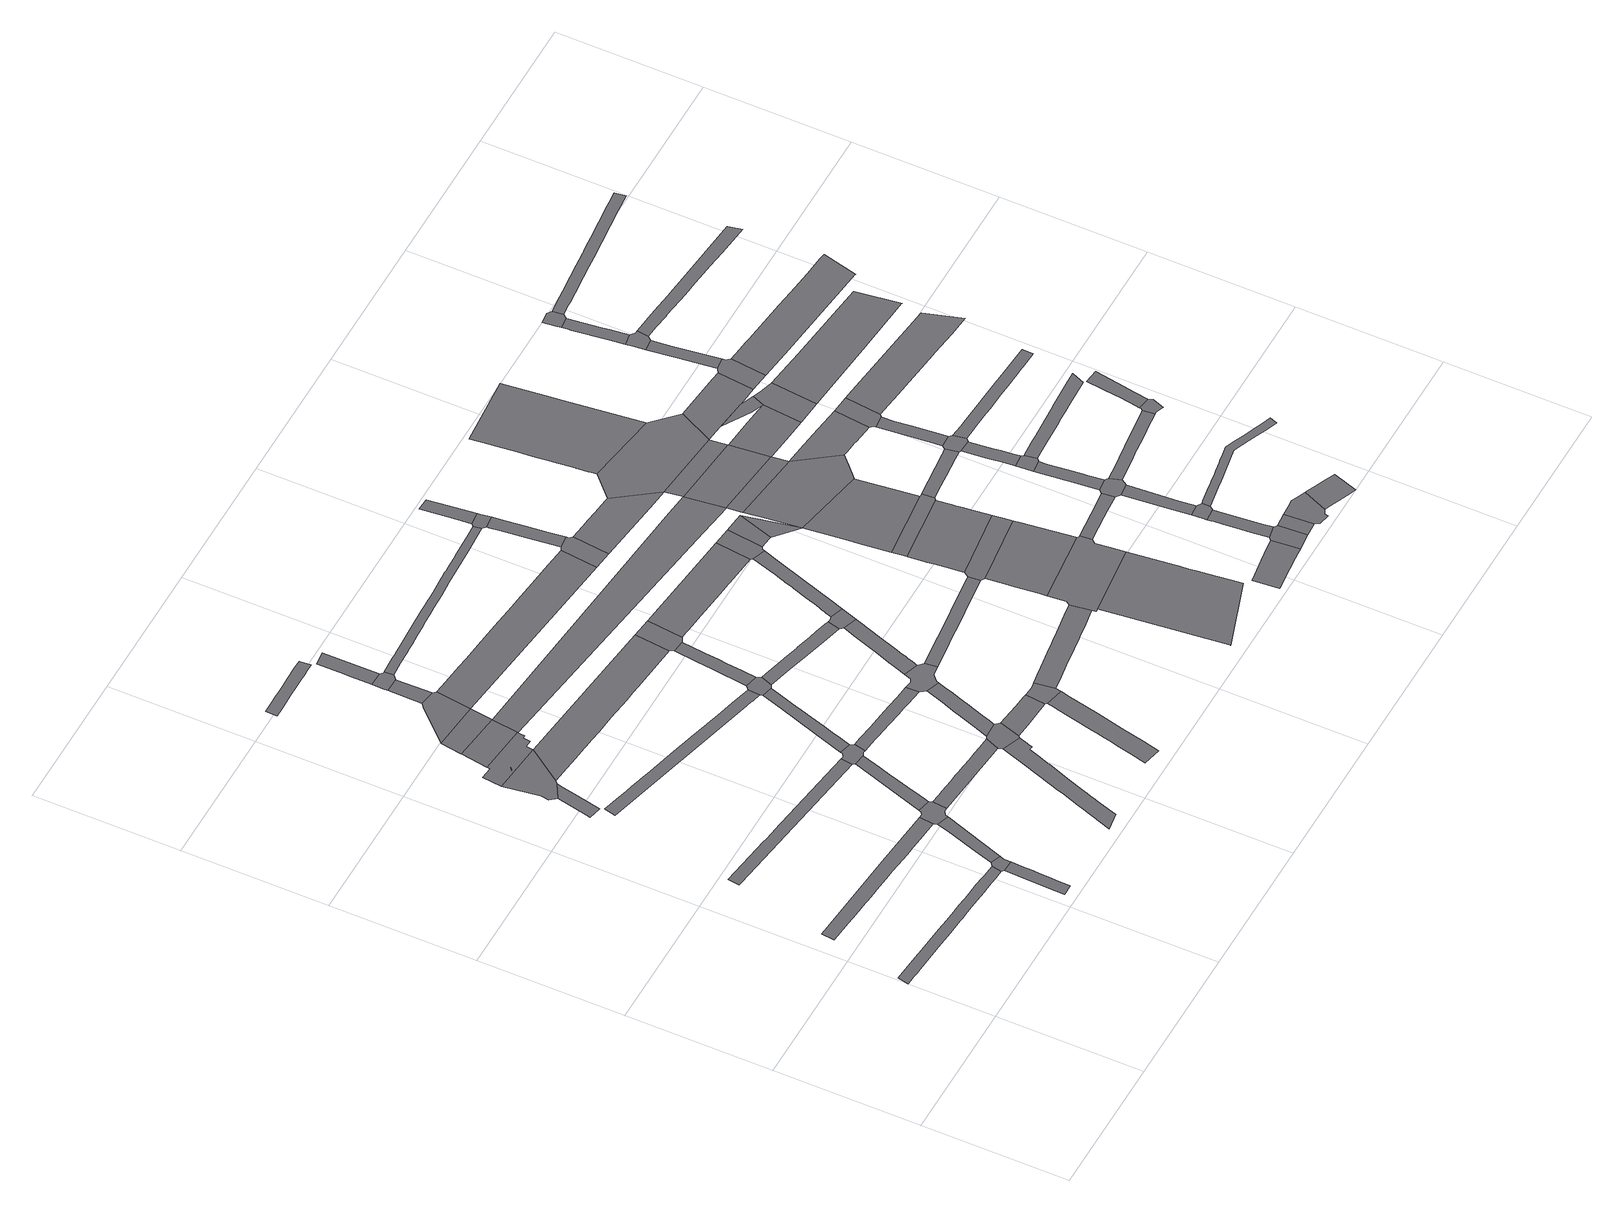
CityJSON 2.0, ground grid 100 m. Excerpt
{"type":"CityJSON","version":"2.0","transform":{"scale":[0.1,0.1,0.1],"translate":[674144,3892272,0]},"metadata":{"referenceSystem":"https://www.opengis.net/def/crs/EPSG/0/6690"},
"CityObjects":{
"road1":{"type":"Road","attributes":{"function":"9","usage":"9","RoadStructureAttribute.widthType":"2","RoadStructureAttribute.width":6.96,"RoadStructureAttribute.sectionType":"1"},"geometry":[{"type":"MultiSurface","lod":"1","boundaries":[[[0,1,2,3,4,5,6,7,8,9,10,11,12,13,14,15,16,17,18,19,20,21,22,23,24,25,26,27,28,29,30,31,32,33,34,35,36,37,38]]]}]},
"road2":{"type":"Road","attributes":{"function":"9","usage":"9","RoadStructureAttribute.widthType":"2","RoadStructureAttribute.width":10.85,"RoadStructureAttribute.sectionType":"1"},"geometry":[{"type":"MultiSurface","lod":"1","boundaries":[[[39,40,41,42,43,44,45,46,47,48,49,50,51,52,53,54,55,56,57,58,59,60,61,62,63,64,65]]]}]},
"road3":{"type":"Road","attributes":{"function":"9","usage":"9","RoadStructureAttribute.widthType":"2","RoadStructureAttribute.width":7.41,"RoadStructureAttribute.sectionType":"1"},"geometry":[{"type":"MultiSurface","lod":"1","boundaries":[[[66,67,68,69,70,71,72,73,74,75,76,77,78]]]}]},
"road4":{"type":"Road","attributes":{"function":"9","usage":"9","RoadStructureAttribute.widthType":"9","RoadStructureAttribute.width":-9999,"RoadStructureAttribute.sectionType":"9"},"geometry":[{"type":"MultiSurface","lod":"1","boundaries":[[[79,0,38,73,72,80,81,82]]]}]},
"road5":{"type":"Road","attributes":{"function":"9","usage":"9","RoadStructureAttribute.widthType":"2","RoadStructureAttribute.width":8.5,"RoadStructureAttribute.sectionType":"1"},"geometry":[{"type":"MultiSurface","lod":"1","boundaries":[[[83,84,85,86,87,88,89]]]}]},
"road6":{"type":"Road","attributes":{"function":"9","usage":"9","RoadStructureAttribute.widthType":"2","RoadStructureAttribute.width":7.57,"RoadStructureAttribute.sectionType":"1"},"geometry":[{"type":"MultiSurface","lod":"1","boundaries":[[[90,91,92,93,94,95,96,97,98]]]}]},
"road7":{"type":"Road","attributes":{"function":"9","usage":"9","RoadStructureAttribute.widthType":"2","RoadStructureAttribute.width":7.41,"RoadStructureAttribute.sectionType":"1"},"geometry":[{"type":"MultiSurface","lod":"1","boundaries":[[[99,100,101,102,103,104,105,79,82]]]}]},
"road8":{"type":"Road","attributes":{"function":"9","usage":"9","RoadStructureAttribute.widthType":"9","RoadStructureAttribute.width":-9999,"RoadStructureAttribute.sectionType":"9"},"geometry":[{"type":"MultiSurface","lod":"1","boundaries":[[[89,88,106,107,108,109,110]]]}]},
"road9":{"type":"Road","attributes":{"function":"9","usage":"9","RoadStructureAttribute.widthType":"9","RoadStructureAttribute.width":-9999,"RoadStructureAttribute.sectionType":"9"},"geometry":[{"type":"MultiSurface","lod":"1","boundaries":[[[111,112,113,114,115,108,107,116,117,118,119,120],[121,122,123]]]}]},
"road10":{"type":"Road","attributes":{"function":"9","usage":"9","RoadStructureAttribute.widthType":"9","RoadStructureAttribute.width":-9999,"RoadStructureAttribute.sectionType":"9"},"geometry":[{"type":"MultiSurface","lod":"1","boundaries":[[[124,125,65,64,101,100,126,127,128,129,130,131]]]}]},
"road11":{"type":"Road","attributes":{"function":"9","usage":"9","RoadStructureAttribute.widthType":"9","RoadStructureAttribute.width":-9999,"RoadStructureAttribute.sectionType":"9"},"geometry":[{"type":"MultiSurface","lod":"1","boundaries":[[[132,112,111,133]]]}]},
"road12":{"type":"Road","attributes":{"function":"9","usage":"9","RoadStructureAttribute.widthType":"9","RoadStructureAttribute.width":-9999,"RoadStructureAttribute.sectionType":"1"},"geometry":[{"type":"MultiSurface","lod":"1","boundaries":[[[134,135,136,132,133,137]]]}]},
"road13":{"type":"Road","attributes":{"function":"9","usage":"9","RoadStructureAttribute.widthType":"2","RoadStructureAttribute.width":8.11,"RoadStructureAttribute.sectionType":"1"},"geometry":[{"type":"MultiSurface","lod":"1","boundaries":[[[131,130,138,139,140,141,142,143,144,145,146,147]]]}]},
"road14":{"type":"Road","attributes":{"function":"9","usage":"9","RoadStructureAttribute.widthType":"2","RoadStructureAttribute.width":7.77,"RoadStructureAttribute.sectionType":"1"},"geometry":[{"type":"MultiSurface","lod":"1","boundaries":[[[148,149,150,151,152,153,154,155,156,157,158,159,160,161,162,163,164,165,166,167,168]]]}]},
"road15":{"type":"Road","attributes":{"function":"9","usage":"9","RoadStructureAttribute.widthType":"9","RoadStructureAttribute.width":-9999,"RoadStructureAttribute.sectionType":"9"},"geometry":[{"type":"MultiSurface","lod":"1","boundaries":[[[169,170,135,134,171,172,173,174]]]}]},
"road16":{"type":"Road","attributes":{"function":"9","usage":"9","RoadStructureAttribute.widthType":"2","RoadStructureAttribute.width":7.61,"RoadStructureAttribute.sectionType":"1"},"geometry":[{"type":"MultiSurface","lod":"1","boundaries":[[[175,176,177,178,179,180,181,182,183,184,185,186,187,188,189,190,191]]]}]},
"road17":{"type":"Road","attributes":{"function":"9","usage":"9","RoadStructureAttribute.widthType":"2","RoadStructureAttribute.width":10.85,"RoadStructureAttribute.sectionType":"1"},"geometry":[{"type":"MultiSurface","lod":"1","boundaries":[[[192,193,194,195,196,197,198,199,200,201,129,128,202,203,204]]]}]},
"road18":{"type":"Road","attributes":{"function":"9","usage":"9","RoadStructureAttribute.widthType":"2","RoadStructureAttribute.width":10.7,"RoadStructureAttribute.sectionType":"1"},"geometry":[{"type":"MultiSurface","lod":"1","boundaries":[[[205,206,207,208,209,210,211,212,213,214,215,216,217,218,219,220,221,222,223,224,225,226,227,228]]]}]},
"road19":{"type":"Road","attributes":{"function":"9","usage":"9","RoadStructureAttribute.widthType":"9","RoadStructureAttribute.width":-9999,"RoadStructureAttribute.sectionType":"9"},"geometry":[{"type":"MultiSurface","lod":"1","boundaries":[[[146,229,230,231,232,233,234,235,92,91,147]]]}]},
"road20":{"type":"Road","attributes":{"function":"9","usage":"9","RoadStructureAttribute.widthType":"2","RoadStructureAttribute.width":10.3,"RoadStructureAttribute.sectionType":"1"},"geometry":[{"type":"MultiSurface","lod":"1","boundaries":[[[173,236,237,174]]]}]},
"road21":{"type":"Road","attributes":{"function":"9","usage":"9","RoadStructureAttribute.widthType":"1","RoadStructureAttribute.width":30.23,"RoadStructureAttribute.sectionType":"1"},"geometry":[{"type":"MultiSurface","lod":"1","boundaries":[[[238,239,240,241,242,243,244,245,246,247,248,249,250,251,252,253,107,106]]]}]},
"road22":{"type":"Road","attributes":{"function":"9","usage":"9","RoadStructureAttribute.widthType":"9","RoadStructureAttribute.width":-9999,"RoadStructureAttribute.sectionType":"9"},"geometry":[{"type":"MultiSurface","lod":"1","boundaries":[[[254,255,256,257,258,237,236,259]]]}]},
"road23":{"type":"Road","attributes":{"function":"9","usage":"9","RoadStructureAttribute.widthType":"2","RoadStructureAttribute.width":10.3,"RoadStructureAttribute.sectionType":"1"},"geometry":[{"type":"MultiSurface","lod":"1","boundaries":[[[260,261,262,263,264,257,256]]]}]},
"road24":{"type":"Road","attributes":{"function":"9","usage":"9","RoadStructureAttribute.widthType":"2","RoadStructureAttribute.width":8.11,"RoadStructureAttribute.sectionType":"1"},"geometry":[{"type":"MultiSurface","lod":"1","boundaries":[[[265,266,267,233,232,268,269,270,271,272,273,274,275,276]]]}]},
"road25":{"type":"Road","attributes":{"function":"9","usage":"9","RoadStructureAttribute.widthType":"9","RoadStructureAttribute.width":-9999,"RoadStructureAttribute.sectionType":"9"},"geometry":[{"type":"MultiSurface","lod":"1","boundaries":[[[203,220,219,277,278,279,280,204]]]}]},
"road26":{"type":"Road","attributes":{"function":"9","usage":"9","RoadStructureAttribute.widthType":"2","RoadStructureAttribute.width":7.33,"RoadStructureAttribute.sectionType":"1"},"geometry":[{"type":"MultiSurface","lod":"1","boundaries":[[[230,281,282,283,284,285,286,287,288,289,290,291,292,293,294,295,296,297,231]]]}]},
"road27":{"type":"Road","attributes":{"function":"9","usage":"9","RoadStructureAttribute.widthType":"9","RoadStructureAttribute.width":-9999,"RoadStructureAttribute.sectionType":"9"},"geometry":[{"type":"MultiSurface","lod":"1","boundaries":[[[298,299,300,301,153,152,265,276]]]}]},
"road28":{"type":"Road","attributes":{"function":"9","usage":"9","RoadStructureAttribute.widthType":"2","RoadStructureAttribute.width":9.57,"RoadStructureAttribute.sectionType":"1"},"geometry":[{"type":"MultiSurface","lod":"1","boundaries":[[[302,303,304,305,306,307,308,309,280,279,310,311,312,313,314,315,316,317,318]]]}]},
"road29":{"type":"Road","attributes":{"function":"9","usage":"9","RoadStructureAttribute.widthType":"2","RoadStructureAttribute.width":11.07,"RoadStructureAttribute.sectionType":"1"},"geometry":[{"type":"MultiSurface","lod":"1","boundaries":[[[319,320,321,322,323,324,325,326,327,328,329,330,331,332,333,334,335,336,337]]]}]},
"road30":{"type":"Road","attributes":{"function":"9","usage":"9","RoadStructureAttribute.widthType":"2","RoadStructureAttribute.width":10.85,"RoadStructureAttribute.sectionType":"1"},"geometry":[{"type":"MultiSurface","lod":"1","boundaries":[[[277,338,339,340,341,342,343,344,278]]]}]},
"road31":{"type":"Road","attributes":{"function":"9","usage":"9","RoadStructureAttribute.widthType":"2","RoadStructureAttribute.width":8.11,"RoadStructureAttribute.sectionType":"1"},"geometry":[{"type":"MultiSurface","lod":"1","boundaries":[[[345,346,301,300,347,348,349,350,351,352,353]]]}]},
"road32":{"type":"Road","attributes":{"function":"9","usage":"9","RoadStructureAttribute.widthType":"1","RoadStructureAttribute.width":25.09,"RoadStructureAttribute.sectionType":"1"},"geometry":[{"type":"MultiSurface","lod":"1","boundaries":[[[354,355,356,357,358,359,360,361,362,363,364,365,172,171,366,367]]]}]},
"road33":{"type":"Road","attributes":{"function":"9","usage":"9","RoadStructureAttribute.widthType":"9","RoadStructureAttribute.width":-9999,"RoadStructureAttribute.sectionType":"9"},"geometry":[{"type":"MultiSurface","lod":"1","boundaries":[[[368,369,370,371,342,341,325,324]]]}]},
"road34":{"type":"Road","attributes":{"function":"9","usage":"9","RoadStructureAttribute.widthType":"9","RoadStructureAttribute.width":-9999,"RoadStructureAttribute.sectionType":"9"},"geometry":[{"type":"MultiSurface","lod":"1","boundaries":[[[372,373,289,288,318,317,374,375,376,377,378,379,380]]]}]},
"road35":{"type":"Road","attributes":{"function":"9","usage":"9","RoadStructureAttribute.widthType":"9","RoadStructureAttribute.width":-9999,"RoadStructureAttribute.sectionType":"9"},"geometry":[{"type":"MultiSurface","lod":"1","boundaries":[[[252,251,381,353,352,382,383]]]}]},
"road36":{"type":"Road","attributes":{"function":"9","usage":"9","RoadStructureAttribute.widthType":"2","RoadStructureAttribute.width":7.59,"RoadStructureAttribute.sectionType":"1"},"geometry":[{"type":"MultiSurface","lod":"1","boundaries":[[[384,385,386,387,388,389,390,391,392,393,394,395,396,397,299,298]]]}]},
"road37":{"type":"Road","attributes":{"function":"9","usage":"9","RoadStructureAttribute.widthType":"3","RoadStructureAttribute.width":5.67,"RoadStructureAttribute.sectionType":"1"},"geometry":[{"type":"MultiSurface","lod":"1","boundaries":[[[398,399,400,401,402,403,404,405,406,407,408,409,410,411,412,413,414,415,416,417,418,419,420,421,422,423,424,425,426,427,428,429,430,431,254,259]]]}]},
"road38":{"type":"Road","attributes":{"function":"1","usage":"1","RoadStructureAttribute.widthType":"1","RoadStructureAttribute.width":35.46,"RoadStructureAttribute.sectionType":"7"},"geometry":[{"type":"MultiSurface","lod":"1","boundaries":[[[111,432,433,434,435,436,437,438,439,440,133]]]}]},
"road39":{"type":"Road","attributes":{"function":"9","usage":"9","RoadStructureAttribute.widthType":"2","RoadStructureAttribute.width":9.57,"RoadStructureAttribute.sectionType":"1"},"geometry":[{"type":"MultiSurface","lod":"1","boundaries":[[[441,442,443,444,445,446,380,379,447,448,449,450,451,452,453,454,455,456,457]]]}]},
"road40":{"type":"Road","attributes":{"function":"9","usage":"9","RoadStructureAttribute.widthType":"9","RoadStructureAttribute.width":-9999,"RoadStructureAttribute.sectionType":"9"},"geometry":[{"type":"MultiSurface","lod":"1","boundaries":[[[458,389,388,457,456,459,460,461]]]}]},
"road41":{"type":"Road","attributes":{"function":"9","usage":"9","RoadStructureAttribute.widthType":"2","RoadStructureAttribute.width":10.85,"RoadStructureAttribute.sectionType":"1"},"geometry":[{"type":"MultiSurface","lod":"1","boundaries":[[[462,463,464,465,466,467,468,469,470,471,472,473,474,475,476,477,478,479,480,481,482,483,369,368]]]}]},
"road42":{"type":"Road","attributes":{"function":"9","usage":"9","RoadStructureAttribute.widthType":"1","RoadStructureAttribute.width":30.23,"RoadStructureAttribute.sectionType":"1"},"geometry":[{"type":"MultiSurface","lod":"1","boundaries":[[[382,484,485,486,487,488,489,490,491,492,493,494,495,383]]]}]},
"road43":{"type":"Road","attributes":{"function":"9","usage":"9","RoadStructureAttribute.widthType":"2","RoadStructureAttribute.width":7.39,"RoadStructureAttribute.sectionType":"1"},"geometry":[{"type":"MultiSurface","lod":"1","boundaries":[[[496,497,498,499,500,501,502,378,377,503,504,505,506,507,508,509,510,511,512,513,514]]]}]},
"road44":{"type":"Road","attributes":{"function":"9","usage":"9","RoadStructureAttribute.widthType":"2","RoadStructureAttribute.width":9.57,"RoadStructureAttribute.sectionType":"1"},"geometry":[{"type":"MultiSurface","lod":"1","boundaries":[[[460,515,516,517,518,519,520,521,522,523,524,525,526,527,528,529,530,531,532,533,534,461]]]}]},
"road45":{"type":"Road","attributes":{"function":"9","usage":"9","RoadStructureAttribute.widthType":"9","RoadStructureAttribute.width":-9999,"RoadStructureAttribute.sectionType":"9"},"geometry":[{"type":"MultiSurface","lod":"1","boundaries":[[[535,536,537,354,367,538,539]]]}]},
"road46":{"type":"Road","attributes":{"function":"9","usage":"9","RoadStructureAttribute.widthType":"2","RoadStructureAttribute.width":8.43,"RoadStructureAttribute.sectionType":"1"},"geometry":[{"type":"MultiSurface","lod":"1","boundaries":[[[540,541,542,537,536,543,544,545,546,547,548]]]}]},
"road47":{"type":"Road","attributes":{"function":"9","usage":"9","RoadStructureAttribute.widthType":"9","RoadStructureAttribute.width":-9999,"RoadStructureAttribute.sectionType":"9"},"geometry":[{"type":"MultiSurface","lod":"1","boundaries":[[[412,411,548,547,549,550,551]]]}]},
"road48":{"type":"Road","attributes":{"function":"9","usage":"9","RoadStructureAttribute.widthType":"2","RoadStructureAttribute.width":8.43,"RoadStructureAttribute.sectionType":"1"},"geometry":[{"type":"MultiSurface","lod":"1","boundaries":[[[550,552,553,554,555,556,551]]]}]},
"road49":{"type":"Road","attributes":{"function":"9","usage":"9","RoadStructureAttribute.widthType":"9","RoadStructureAttribute.width":-9999,"RoadStructureAttribute.sectionType":"9"},"geometry":[{"type":"MultiSurface","lod":"1","boundaries":[[[495,494,519,518,557,558,559]]]}]},
"road50":{"type":"Road","attributes":{"function":"1","usage":"1","RoadStructureAttribute.widthType":"1","RoadStructureAttribute.width":35.46,"RoadStructureAttribute.sectionType":"7"},"geometry":[{"type":"MultiSurface","lod":"1","boundaries":[[[560,561,562,563,564,565,566,567,568,569,570,571]]]}]},
"road51":{"type":"Road","attributes":{"function":"9","usage":"9","RoadStructureAttribute.widthType":"1","RoadStructureAttribute.width":25.09,"RoadStructureAttribute.sectionType":"1"},"geometry":[{"type":"MultiSurface","lod":"1","boundaries":[[[538,572,573,574,575,576,577,578,579,580,539]]]}]},
"road52":{"type":"Road","attributes":{"function":"9","usage":"9","RoadStructureAttribute.widthType":"1","RoadStructureAttribute.width":30.23,"RoadStructureAttribute.sectionType":"1"},"geometry":[{"type":"MultiSurface","lod":"1","boundaries":[[[558,581,582,583,584,559]]]}]},
"road53":{"type":"Road","attributes":{"function":"9","usage":"9","RoadStructureAttribute.widthType":"9","RoadStructureAttribute.width":-9999,"RoadStructureAttribute.sectionType":"9"},"geometry":[{"type":"MultiSurface","lod":"1","boundaries":[[[568,567,585,586,587,588,589,590,591,592,593,474,473,594,595,596]]]}]},
"road54":{"type":"Road","attributes":{"function":"9","usage":"9","RoadStructureAttribute.widthType":"1","RoadStructureAttribute.width":30.23,"RoadStructureAttribute.sectionType":"1"},"geometry":[{"type":"MultiSurface","lod":"1","boundaries":[[[583,582,597]]]}]},
"road55":{"type":"Road","attributes":{"function":"1","usage":"1","RoadStructureAttribute.widthType":"1","RoadStructureAttribute.width":35.46,"RoadStructureAttribute.sectionType":"7"},"geometry":[{"type":"MultiSurface","lod":"1","boundaries":[[[598,599,600,601,602,603,592,591,604,605,606,607]]]}]},
"road56":{"type":"Road","attributes":{"function":"9","usage":"9","RoadStructureAttribute.widthType":"9","RoadStructureAttribute.width":-9999,"RoadStructureAttribute.sectionType":"9"},"geometry":[{"type":"MultiSurface","lod":"1","boundaries":[[[608,609,610,496,514,598,607]]]}]},
"road57":{"type":"Road","attributes":{"function":"1","usage":"1","RoadStructureAttribute.widthType":"1","RoadStructureAttribute.width":35.46,"RoadStructureAttribute.sectionType":"7"},"geometry":[{"type":"MultiSurface","lod":"1","boundaries":[[[611,612,613,614,615,610,609,616,617,618,619,620,621,622,623]]]}]},
"road58":{"type":"Road","attributes":{"function":"9","usage":"9","RoadStructureAttribute.widthType":"9","RoadStructureAttribute.width":-9999,"RoadStructureAttribute.sectionType":"9"},"geometry":[{"type":"MultiSurface","lod":"1","boundaries":[[[624,625,626,627,628,629,623,622]]]}]},
"road59":{"type":"Road","attributes":{"function":"1","usage":"1","RoadStructureAttribute.widthType":"1","RoadStructureAttribute.width":35.46,"RoadStructureAttribute.sectionType":"7"},"geometry":[{"type":"MultiSurface","lod":"1","boundaries":[[[627,630,631,632,633,634,635,597,636,637,638,628]]]}]},
"road60":{"type":"Road","attributes":{"function":"9","usage":"9","RoadStructureAttribute.widthType":"1","RoadStructureAttribute.width":16.76,"RoadStructureAttribute.sectionType":"1"},"geometry":[{"type":"MultiSurface","lod":"1","boundaries":[[[639,640,641,642,643,644,645,646,647]]]}]},
"road61":{"type":"Road","attributes":{"function":"9","usage":"1","RoadStructureAttribute.widthType":"1","RoadStructureAttribute.width":35.46,"RoadStructureAttribute.sectionType":"1"},"geometry":[{"type":"MultiSurface","lod":"1","boundaries":[[[436,648,649,650,651,652]]]}]},
"road62":{"type":"Road","attributes":{"function":"9","usage":"1","RoadStructureAttribute.widthType":"1","RoadStructureAttribute.width":35.46,"RoadStructureAttribute.sectionType":"9"},"geometry":[{"type":"MultiSurface","lod":"1","boundaries":[[[649,653,654,597,635,655,656,657,650]]]}]},
"road63":{"type":"Road","attributes":{"function":"9","usage":"9","RoadStructureAttribute.widthType":"9","RoadStructureAttribute.width":-9999,"RoadStructureAttribute.sectionType":"9"},"geometry":[{"type":"MultiSurface","lod":"1","boundaries":[[[436,652,658,437]]]}]},
"road64":{"type":"Road","attributes":{"function":"9","usage":"1","RoadStructureAttribute.widthType":"1","RoadStructureAttribute.width":35.46,"RoadStructureAttribute.sectionType":"1"},"geometry":[{"type":"MultiSurface","lod":"1","boundaries":[[[659,437,658,660,661,574]]]}]},
"road65":{"type":"Road","attributes":{"function":"9","usage":"9","RoadStructureAttribute.widthType":"9","RoadStructureAttribute.width":-9999,"RoadStructureAttribute.sectionType":"9"},"geometry":[{"type":"MultiSurface","lod":"1","boundaries":[[[662,575,574,661,663,664]]]}]},
"road66":{"type":"Road","attributes":{"function":"9","usage":"9","RoadStructureAttribute.widthType":"2","RoadStructureAttribute.width":6.59,"RoadStructureAttribute.sectionType":"1"},"geometry":[{"type":"MultiSurface","lod":"1","boundaries":[[[665,666,667,589,588,668,669,670,671]]]}]},
"road67":{"type":"Road","attributes":{"function":"9","usage":"9","RoadStructureAttribute.widthType":"9","RoadStructureAttribute.width":-9999,"RoadStructureAttribute.sectionType":"9"},"geometry":[{"type":"MultiSurface","lod":"1","boundaries":[[[646,672,673,674,675,676,677,678,647]]]}]},
"road68":{"type":"Road","attributes":{"function":"9","usage":"9","RoadStructureAttribute.widthType":"2","RoadStructureAttribute.width":8.38,"RoadStructureAttribute.sectionType":"1"},"geometry":[{"type":"MultiSurface","lod":"1","boundaries":[[[679,680,681,682,683,678,677,684,685,686,687,688]]]}]},
"road69":{"type":"Road","attributes":{"function":"1","usage":"1","RoadStructureAttribute.widthType":"1","RoadStructureAttribute.width":35.46,"RoadStructureAttribute.sectionType":"7"},"geometry":[{"type":"MultiSurface","lod":"1","boundaries":[[[689,690,691,692,693,694,695,696,697,698,699,700,701,702,703,662,664,704,705,706,707,708,709,710,711]]]}]},
"road70":{"type":"Road","attributes":{"function":"9","usage":"9","RoadStructureAttribute.widthType":"1","RoadStructureAttribute.width":16.76,"RoadStructureAttribute.sectionType":"1"},"geometry":[{"type":"MultiSurface","lod":"1","boundaries":[[[712,713,714,675,674,715]]]}]},
"road71":{"type":"Road","attributes":{"function":"9","usage":"9","RoadStructureAttribute.widthType":"9","RoadStructureAttribute.width":-9999,"RoadStructureAttribute.sectionType":"9"},"geometry":[{"type":"MultiSurface","lod":"1","boundaries":[[[687,716,717,718,719,720,688]]]}]},
"road72":{"type":"Road","attributes":{"function":"9","usage":"9","RoadStructureAttribute.widthType":"2","RoadStructureAttribute.width":7.18,"RoadStructureAttribute.sectionType":"1"},"geometry":[{"type":"MultiSurface","lod":"1","boundaries":[[[721,722,723,724,725,726,727,728,729,625,624]]]}]},
"road73":{"type":"Road","attributes":{"function":"9","usage":"9","RoadStructureAttribute.widthType":"2","RoadStructureAttribute.width":8.38,"RoadStructureAttribute.sectionType":"1"},"geometry":[{"type":"MultiSurface","lod":"1","boundaries":[[[730,731,732,733,719,718,734,735,736]]]}]},
"road74":{"type":"Road","attributes":{"function":"9","usage":"9","RoadStructureAttribute.widthType":"9","RoadStructureAttribute.width":-9999,"RoadStructureAttribute.sectionType":"9"},"geometry":[{"type":"MultiSurface","lod":"1","boundaries":[[[737,738,739,671,670,736,735,740]]]}]},
"road75":{"type":"Road","attributes":{"function":"9","usage":"9","RoadStructureAttribute.widthType":"9","RoadStructureAttribute.width":-9999,"RoadStructureAttribute.sectionType":"9"},"geometry":[{"type":"MultiSurface","lod":"1","boundaries":[[[741,742,743,744,745,746,747,748,712,715]]]}]},
"road76":{"type":"Road","attributes":{"function":"9","usage":"9","RoadStructureAttribute.widthType":"2","RoadStructureAttribute.width":8.38,"RoadStructureAttribute.sectionType":"1"},"geometry":[{"type":"MultiSurface","lod":"1","boundaries":[[[749,750,751,752,753,754,755,739,738,756,757,758,759,760]]]}]},
"road77":{"type":"Road","attributes":{"function":"9","usage":"9","RoadStructureAttribute.widthType":"1","RoadStructureAttribute.width":35.46,"RoadStructureAttribute.sectionType":"1"},"geometry":[{"type":"MultiSurface","lod":"1","boundaries":[[[657,761,762,763,764,765,766,767,768,650]]]}]},
"road78":{"type":"Road","attributes":{"function":"1","usage":"1","RoadStructureAttribute.widthType":"1","RoadStructureAttribute.width":35.46,"RoadStructureAttribute.sectionType":"7"},"geometry":[{"type":"MultiSurface","lod":"1","boundaries":[[[769,770,771,772,773,658,652,774,775,776]]]}]},
"road79":{"type":"Road","attributes":{"function":"9","usage":"9","RoadStructureAttribute.widthType":"9","RoadStructureAttribute.width":-9999,"RoadStructureAttribute.sectionType":"9"},"geometry":[{"type":"MultiSurface","lod":"1","boundaries":[[[777,778,779,780,781,782,749,760]]]}]},
"road80":{"type":"Road","attributes":{"function":"9","usage":"9","RoadStructureAttribute.widthType":"2","RoadStructureAttribute.width":8.38,"RoadStructureAttribute.sectionType":"1"},"geometry":[{"type":"MultiSurface","lod":"1","boundaries":[[[783,784,785,786,787,788,789,790,791,781,780]]]}]},
"road81":{"type":"Road","attributes":{"function":"9","usage":"9","RoadStructureAttribute.widthType":"9","RoadStructureAttribute.width":-9999,"RoadStructureAttribute.sectionType":"9"},"geometry":[{"type":"MultiSurface","lod":"1","boundaries":[[[792,793,725,724,787,786,794,795]]]}]},
"road82":{"type":"Road","attributes":{"function":"9","usage":"9","RoadStructureAttribute.widthType":"1","RoadStructureAttribute.width":16.76,"RoadStructureAttribute.sectionType":"1"},"geometry":[{"type":"MultiSurface","lod":"1","boundaries":[[[796,797,798,799,800,801,802,803,804,745,744]]]}]},
"road83":{"type":"Road","attributes":{"function":"1","usage":"9","RoadStructureAttribute.widthType":"9","RoadStructureAttribute.width":-9999,"RoadStructureAttribute.sectionType":"7"},"geometry":[{"type":"MultiSurface","lod":"1","boundaries":[[[805,806,807,808,769]]]}]},
"road84":{"type":"Road","attributes":{"function":"9","usage":"9","RoadStructureAttribute.widthType":"1","RoadStructureAttribute.width":35.46,"RoadStructureAttribute.sectionType":"1"},"geometry":[{"type":"MultiSurface","lod":"1","boundaries":[[[809,810,811,812,813,814,815,816,817,663,661]]]}]},
"road85":{"type":"Road","attributes":{"function":"9","usage":"9","RoadStructureAttribute.widthType":"2","RoadStructureAttribute.width":8.38,"RoadStructureAttribute.sectionType":"1"},"geometry":[{"type":"MultiSurface","lod":"1","boundaries":[[[818,819,820,793,792,821,822,823,824]]]}]},
"road86":{"type":"Road","attributes":{"function":"9","usage":"9","RoadStructureAttribute.widthType":"9","RoadStructureAttribute.width":-9999,"RoadStructureAttribute.sectionType":"9"},"geometry":[{"type":"MultiSurface","lod":"1","boundaries":[[[766,765,825,824,823,826,827]]]}]},
"road87":{"type":"Road","attributes":{"function":"1","usage":"1","RoadStructureAttribute.widthType":"1","RoadStructureAttribute.width":35.46,"RoadStructureAttribute.sectionType":"7"},"geometry":[{"type":"MultiSurface","lod":"1","boundaries":[[[828,829,830,805,769,776,831]]]}]},
"road88":{"type":"Road","attributes":{"function":"9","usage":"9","RoadStructureAttribute.widthType":"3","RoadStructureAttribute.width":5.2,"RoadStructureAttribute.sectionType":"1"},"geometry":[{"type":"MultiSurface","lod":"1","boundaries":[[[716,832,833,834,835,836,837,838,839,840,841,842,843,844,845,846,847,848,849,850,851,852,853,854,855,856,857,858,859,860,717]]]}]},
"road89":{"type":"Road","attributes":{"function":"9","usage":"9","RoadStructureAttribute.widthType":"2","RoadStructureAttribute.width":8.22,"RoadStructureAttribute.sectionType":"1"},"geometry":[{"type":"MultiSurface","lod":"1","boundaries":[[[861,862,863,864,865,866,867,868,869,870,871,872,873,874,875,876,877,878,879,880,881,737,740]]]}]},
"road90":{"type":"Road","attributes":{"function":"9","usage":"9","RoadStructureAttribute.widthType":"2","RoadStructureAttribute.width":7.58,"RoadStructureAttribute.sectionType":"1"},"geometry":[{"type":"MultiSurface","lod":"1","boundaries":[[[882,883,884,885,886,887,888,889,779,778,890,891,892,893,894,895,896,897,898]]]}]},
"road91":{"type":"Road","attributes":{"function":"9","usage":"9","RoadStructureAttribute.widthType":"9","RoadStructureAttribute.width":-9999,"RoadStructureAttribute.sectionType":"9"},"geometry":[{"type":"MultiSurface","lod":"1","boundaries":[[[899,900,901,902,815,814,903]]]}]},
"road92":{"type":"Road","attributes":{"function":"9","usage":"9","RoadStructureAttribute.widthType":"2","RoadStructureAttribute.width":8.23,"RoadStructureAttribute.sectionType":"1"},"geometry":[{"type":"MultiSurface","lod":"1","boundaries":[[[901,904,905,906,907,908,902]]]}]},
"road93":{"type":"Road","attributes":{"function":"9","usage":"9","RoadStructureAttribute.widthType":"2","RoadStructureAttribute.width":7.26,"RoadStructureAttribute.sectionType":"1"},"geometry":[{"type":"MultiSurface","lod":"1","boundaries":[[[794,909,910,911,912,913,914,915,916,917,918,919,920,921,922,923,924,925,795]]]}]},
"road94":{"type":"Road","attributes":{"function":"9","usage":"9","RoadStructureAttribute.widthType":"9","RoadStructureAttribute.width":-9999,"RoadStructureAttribute.sectionType":"9"},"geometry":[{"type":"MultiSurface","lod":"1","boundaries":[[[926,927,928,929,930,907,906,931]]]}]},
"road95":{"type":"Road","attributes":{"function":"9","usage":"9","RoadStructureAttribute.widthType":"9","RoadStructureAttribute.width":-9999,"RoadStructureAttribute.sectionType":"9"},"geometry":[{"type":"MultiSurface","lod":"1","boundaries":[[[932,933,934,935,936,937,870,869]]]}]},
"road96":{"type":"Road","attributes":{"function":"9","usage":"9","RoadStructureAttribute.widthType":"2","RoadStructureAttribute.width":8.23,"RoadStructureAttribute.sectionType":"1"},"geometry":[{"type":"MultiSurface","lod":"1","boundaries":[[[938,939,940,941,929,928,942,943,944]]]}]},
"road97":{"type":"Road","attributes":{"function":"9","usage":"9","RoadStructureAttribute.widthType":"9","RoadStructureAttribute.width":-9999,"RoadStructureAttribute.sectionType":"9"},"geometry":[{"type":"MultiSurface","lod":"1","boundaries":[[[945,938,944,946,947,948,949]]]}]},
"road98":{"type":"Road","attributes":{"function":"9","usage":"9","RoadStructureAttribute.widthType":"2","RoadStructureAttribute.width":8.21,"RoadStructureAttribute.sectionType":"1"},"geometry":[{"type":"MultiSurface","lod":"1","boundaries":[[[950,951,952,953,936,935,954,955,956,957]]]}]},
"road99":{"type":"Road","attributes":{"function":"9","usage":"9","RoadStructureAttribute.widthType":"1","RoadStructureAttribute.width":35.46,"RoadStructureAttribute.sectionType":"1"},"geometry":[{"type":"MultiSurface","lod":"1","boundaries":[[[826,958,959,960,961,962,963,964,965,966,967,968,827]]]}]},
"road100":{"type":"Road","attributes":{"function":"1","usage":"1","RoadStructureAttribute.widthType":"1","RoadStructureAttribute.width":35.46,"RoadStructureAttribute.sectionType":"7"},"geometry":[{"type":"MultiSurface","lod":"1","boundaries":[[[969,970,971,972,973,974,828,831]]]}]},
"road101":{"type":"Road","attributes":{"function":"9","usage":"9","RoadStructureAttribute.widthType":"1","RoadStructureAttribute.width":35.46,"RoadStructureAttribute.sectionType":"1"},"geometry":[{"type":"MultiSurface","lod":"1","boundaries":[[[975,976,977,978,979,980,981,982,983,984,985,986,899,903]]]}]},
"road102":{"type":"Road","attributes":{"function":"9","usage":"9","RoadStructureAttribute.widthType":"2","RoadStructureAttribute.width":7.87,"RoadStructureAttribute.sectionType":"1"},"geometry":[{"type":"MultiSurface","lod":"1","boundaries":[[[987,988,989,990,991,926,931,992,993,994,995,996,997,998,999,1000,1001,1002,1003,1004]]]}]},
"road103":{"type":"Road","attributes":{"function":"9","usage":"9","RoadStructureAttribute.widthType":"2","RoadStructureAttribute.width":7.29,"RoadStructureAttribute.sectionType":"1"},"geometry":[{"type":"MultiSurface","lod":"1","boundaries":[[[1005,1006,1007,1008,1009,1010,1011,1012,1013,1014,1015,1016,1017,1018,1019,1020,1021,1022,947,946,1023,1024,1025,1026,1027,1028,1029,1030,1031]]]}]}
},
"vertices":[
[1091,574,0],[1000,582,0],[974,584,0],[914,590,0],[832,597,0],[784,601,0],[767,602,0],[719,607,0],[696,609,0],[651,612,0],[573,619,0],[522,624,0],[456,629,0],[371,637,0],[290,644,0],[215,650,0],[21,667,0],[3,592,0],[26,590,0],[68,587,0],[99,584,0],[141,581,0],[245,572,0],[304,568,0],[351,564,0],[487,553,0],[533,549,0],[579,545,0],[603,544,0],[631,541,0],[688,537,0],[733,533,0],[734,533,0],[801,528,0],[874,522,0],[939,517,0],[968,514,0],[1013,511,0],[1079,505,0],
[862,1179,0],[168,1238,0],[135,1241,0],[122,1152,0],[157,1149,0],[253,1140,0],[276,1137,0],[330,1132,0],[427,1123,0],[446,1121,0],[478,1118,0],[495,1117,0],[562,1110,0],[604,1106,0],[671,1100,0],[711,1096,0],[781,1090,0],[836,1084,0],[846,1083,0],[891,1079,0],[901,1078,0],[973,1071,0],[1005,1068,0],[1014,1067,0],[1087,1061,0],[1239,1046,0],[1252,1145,0],
[1161,121,0],[1162,160,0],[1165,232,0],[1167,294,0],[1169,340,0],[1172,414,0],[1175,486,0],[1095,489,0],[1092,397,0],[1087,269,0],[1085,203,0],[1081,79,0],[1159,79,0],
[1115,593,0],[1176,523,0],[1177,540,0],[1185,565,0],
[364,2949,0],[357,2918,0],[444,2898,0],[479,3064,0],[503,3175,0],[513,3220,0],[411,3160,0],
[289,1864,0],[1456,1702,0],[1467,1781,0],[762,1878,0],[743,1881,0],[670,1891,0],[651,1894,0],[278,1945,0],[267,1867,0],
[1238,718,0],[1333,992,0],[1251,1021,0],[1232,961,0],[1227,943,0],[1163,743,0],[1145,688,0],
[530,3237,0],[696,3472,0],[343,3507,0],[381,3262,0],[371,3204,0],
[781,3619,0],[444,3657,0],[444,3654,0],[441,3636,0],[358,3645,0],[702,3522,0],[749,3521,0],[757,3570,0],[775,3569,0],[781,3616,0],[497,3522,0],[486,3513,0],[505,3530,0],
[1295,1154,0],[1275,1143,0],[1341,1015,0],[1366,1032,0],[1392,1030,0],[1401,1131,0],[1389,1150,0],[1301,1172,0],
[471,3843,0],[806,3805,0],
[826,3962,0],[494,3994,0],[472,3846,0],[806,3808,0],
[1399,1185,0],[1423,1263,0],[1429,1283,0],[1452,1361,0],[1465,1402,0],[1484,1467,0],[1502,1525,0],[1507,1542,0],[1547,1674,0],[1468,1684,0],
[441,2791,0],[1596,2486,0],[1637,2475,0],[1652,2471,0],[1713,2455,0],[1717,2536,0],[1579,2573,0],[1450,2607,0],[1412,2618,0],[1357,2632,0],[1220,2669,0],[1065,2710,0],[862,2764,0],[841,2770,0],[775,2788,0],[761,2791,0],[703,2807,0],[651,2820,0],[587,2837,0],[534,2852,0],[458,2872,0],
[716,4226,0],[714,4224,0],[827,3962,0],[859,4206,0],[840,4225,0],[735,4241,0],
[295,4977,0],[338,4978,0],[430,4979,0],[517,4980,0],[589,4981,0],[630,4981,0],[640,4981,0],[717,4982,0],[707,5060,0],[637,5060,0],[546,5059,0],[489,5058,0],[422,5057,0],[398,5057,0],[322,5056,0],[251,5055,0],[251,4977,0],
[1921,1079,0],[1871,1084,0],[1807,1090,0],[1752,1095,0],[1708,1100,0],[1692,1101,0],[1654,1105,0],[1604,1109,0],[1501,1119,0],[1463,1123,0],[1554,1015,0],[1967,978,0],[2008,1071,0],
[1807,98,0],[1848,227,0],[1864,280,0],[1867,287,0],[1886,344,0],[1890,356,0],[1933,476,0],[1992,643,0],[1995,652,0],[2019,721,0],[2048,803,0],[2071,798,0],[2078,816,0],[2085,838,0],[2104,898,0],[1980,948,0],[1914,755,0],[1891,687,0],[1844,550,0],[1830,509,0],[1810,449,0],[1771,334,0],[1760,304,0],[1684,80,0],
[1574,1686,0],[1591,1683,0],[1610,1762,0],[1592,1787,0],[1512,1809,0],[1508,1794,0],[1486,1778,0],
[835,4472,0],[736,4472,0],
[652,3224,0],[742,3214,0],[810,3207,0],[849,3203,0],[856,3202,0],[862,3202,0],[926,3195,0],[1008,3186,0],[1140,3172,0],[1313,3154,0],[1382,3147,0],[1443,3141,0],[1616,3123,0],[1788,3104,0],[1815,3349,0],[699,3472,0],
[863,4563,0],[851,4562,0],[834,4580,0],[737,4582,0],[736,4507,0],[866,4502,0],
[833,4766,0],[831,4966,0],[738,4957,0],[737,4770,0],[737,4730,0],
[1718,2436,0],[1671,2291,0],[1578,2008,0],[1616,1865,0],[1636,1927,0],[1663,2010,0],[1669,2031,0],[1700,2128,0],[1719,2189,0],[1725,2208,0],[1775,2364,0],[1792,2419,0],
[2116,909,0],[2161,1054,0],[2134,1085,0],[2027,1081,0],
[1622,1679,0],[1701,1669,0],[1731,1665,0],[1851,1650,0],[1948,1637,0],[2005,1630,0],[2051,1624,0],[2167,1609,0],[2163,1696,0],[2067,1707,0],[1978,1718,0],[1891,1728,0],[1856,1733,0],[1777,1742,0],[1761,1744,0],[1697,1752,0],[1666,1756,0],
[1819,2431,0],[1844,2510,0],[1832,2539,0],[1744,2559,0],
[2154,1443,0],[2149,1428,0],[2147,1423,0],[2123,1355,0],[2096,1279,0],[2067,1196,0],[2048,1144,0],[2035,1106,0],[2149,1127,0],[2167,1182,0],[2191,1251,0],[2204,1290,0],[2230,1367,0],[2255,1441,0],[2270,1486,0],[2287,1537,0],[2198,1568,0],
[2413,217,0],[2451,382,0],[2493,568,0],[2531,733,0],[2541,780,0],[2556,845,0],[2433,873,0],[2423,827,0],[2418,807,0],[2394,700,0],[2356,535,0],[2349,501,0],[2335,440,0],[2323,388,0],[2314,349,0],[2288,234,0],[2264,130,0],[2264,129,0],[2387,102,0],
[2217,902,0],[2362,891,0],[2393,889,0],[2421,887,0],[2436,1024,0],[2411,1027,0],[2323,1036,0],
[1786,2914,0],[1773,2806,0],[1843,2644,0],[1854,2752,0],[1860,2815,0],[1870,2903,0],[1872,2924,0],[1887,3067,0],[1805,3077,0],
[2232,4057,0],[2093,4072,0],[2049,4077,0],[1909,4092,0],[1821,4102,0],[1645,4121,0],[1540,4132,0],[1422,4145,0],[1315,4157,0],[1180,4171,0],[1105,4180,0],[955,4196,0],[829,3962,0],[2203,3804,0],
[2565,886,0],[2545,1025,0],[2512,1020,0],[2473,1020,0],
[2239,1703,0],[2215,1689,0],[2295,1559,0],[2325,1585,0],[2336,1595,0],[2400,1602,0],[2390,1684,0],[2356,1715,0],[2256,1751,0],
[1806,3083,0],[1924,3086,0],[1951,3334,0],
[1980,2387,0],[2110,2353,0],[2185,2333,0],[2279,2307,0],[2412,2271,0],[2434,2358,0],[2406,2365,0],[2330,2385,0],[2275,2399,0],[2167,2427,0],[2154,2430,0],[2071,2451,0],[1989,2473,0],[1883,2500,0],
[968,4507,0],[1058,4511,0],[1097,4513,0],[1140,4515,0],[1211,4519,0],[1280,4522,0],[1338,4525,0],[1403,4528,0],[1463,4531,0],[1577,4536,0],[1687,4542,0],[1875,4551,0],[1969,4555,0],[2175,4565,0],[2165,4620,0],[2071,4615,0],[1910,4608,0],[1885,4607,0],[1821,4605,0],[1800,4604,0],[1768,4602,0],[1753,4602,0],[1714,4600,0],[1700,4599,0],[1577,4594,0],[1528,4592,0],[1510,4591,0],[1462,4589,0],[1408,4587,0],[1260,4580,0],[1126,4574,0],[1045,4571,0],[1013,4569,0],[982,4568,0],
[784,3618,0],[2743,3357,0],[2839,3345,0],[2986,3325,0],[2989,3325,0],[2955,3597,0],[2952,3598,0],[2798,3613,0],[809,3805,0],
[2402,2166,0],[2385,2117,0],[2350,2019,0],[2340,1990,0],[2301,1880,0],[2286,1837,0],[2364,1736,0],[2373,1763,0],[2383,1795,0],[2391,1817,0],[2400,1843,0],[2414,1884,0],[2426,1918,0],[2463,2027,0],[2481,2080,0],[2527,2216,0],[2431,2249,0],
[2454,2353,0],[2538,2247,0],[2566,2329,0],[2478,2359,0],
[2582,888,0],[2607,892,0],[2633,895,0],[2759,913,0],[2777,915,0],[2820,921,0],[2993,945,0],[3019,949,0],[3059,954,0],[3114,962,0],[3192,973,0],[3231,978,0],[3211,1122,0],[3119,1109,0],[2976,1088,0],[2916,1079,0],[2901,1077,0],[2861,1071,0],[2830,1066,0],[2764,1057,0],[2676,1044,0],[2611,1035,0],
[1942,3084,0],[1966,3082,0],[1990,3079,0],[2030,3075,0],[2070,3071,0],[2099,3068,0],[2176,3060,0],[2377,3039,0],[2430,3034,0],[2451,3031,0],[2679,3008,0],[2706,3251,0],
[3142,1770,0],[3124,1768,0],[2840,1736,0],[2616,1710,0],[2560,1703,0],[2513,1698,0],[2431,1689,0],[2446,1607,0],[2470,1610,0],[2605,1626,0],[2650,1631,0],[2765,1644,0],[2775,1645,0],[2818,1650,0],[2844,1653,0],[2872,1656,0],[2902,1660,0],[3029,1674,0],[3152,1688,0],
[2601,2431,0],[2675,2650,0],[2746,2857,0],[2781,2961,0],[2691,2992,0],[2636,2818,0],[2630,2801,0],[2620,2770,0],[2612,2748,0],[2608,2737,0],[2587,2675,0],[2583,2665,0],[2578,2650,0],[2554,2580,0],[2533,2518,0],[2531,2512,0],[2513,2459,0],[2504,2435,0],[2496,2412,0],[2493,2403,0],
[2344,4063,0],[2342,4081,0],[2255,4070,0],[2332,3789,0],[2361,4043,0],
[2201,4529,0],[2209,4462,0],[2230,4287,0],[2328,4193,0],[2310,4345,0],[2304,4392,0],[2296,4465,0],[2285,4555,0],[2199,4545,0],
[2276,4627,0],[2274,4645,0],[2182,4634,0],
[2251,4838,0],[2235,4972,0],[2148,4974,0],[2162,4847,0],[2175,4732,0],
[2788,2981,0],[2803,2988,0],[2831,3237,0],
[3836,296,0],[3829,355,0],[3813,488,0],[3805,559,0],[3799,614,0],[3792,674,0],[3788,701,0],[3753,1009,0],[3260,952,0],[3354,106,0],[3354,103,0],[3840,262,0],
[2778,3737,0],[2937,3719,0],[2940,3718,0],[2738,3999,0],[2712,4002,0],[2600,4015,0],[2526,4024,0],[2466,4031,0],[2411,4037,0],
[2880,2980,0],[2896,2978,0],[2972,3224,0],[2856,3234,0],
[3750,1032,0],[3740,1123,0],[3729,1210,0],[3752,1237,0],[3743,1317,0],[3741,1317,0],[3726,1328,0],[3218,1274,0],[3231,1147,0],[3233,979,0],[3236,950,0],[3257,952,0],
[3050,2839,0],
[3176,1671,0],[3186,1578,0],[3193,1510,0],[3194,1502,0],[3196,1479,0],[3213,1322,0],[3706,1486,0],[3687,1631,0],[3680,1691,0],[3674,1734,0],
[3666,1803,0],[3658,1865,0],[3165,1803,0],
[3125,2166,0],[3134,2086,0],[3138,2042,0],[3143,1998,0],[3151,1929,0],[3655,1888,0],[3641,1999,0],[3637,2033,0],[3634,2053,0],[3629,2097,0],[3625,2126,0],[3612,2226,0],[3124,2172,0],
[3630,2240,0],[3621,2325,0],[3603,2323,0],[3600,2323,0],[3113,2269,0],[3120,2207,0],
[3596,2359,0],[3590,2405,0],[3584,2454,0],[3578,2502,0],[3567,2586,0],[3547,2743,0],[3079,2581,0],[3080,2569,0],[3090,2481,0],
[4161,266,0],[4056,251,0],[3888,228,0],[3903,48,0],[4072,65,0],[4163,74,0],[4203,78,0],[4248,82,0],[4229,275,0],
[2990,3322,0],[3002,3221,0],[3500,3157,0],[3487,3268,0],[3486,3271,0],
[3003,3218,0],[3015,3116,0],[3647,2836,0],[3660,2849,0],[3698,2885,0],
[3455,3546,0],
[2955,3600,0],[3454,3549,0],[3440,3669,0],
[2886,4145,0],[3558,3905,0],[3394,4067,0],
[4068,1353,0],[4004,1346,0],[3934,1338,0],[3945,1257,0],[4002,1263,0],[4126,1272,0],[4116,1358,0],
[4300,88,0],[4327,90,0],[4371,95,0],[4357,291,0],[4352,291,0],[4335,307,0],[4248,289,0],
[4212,666,0],[4213,657,0],[4219,587,0],[4230,474,0],[4236,408,0],[4326,387,0],[4314,508,0],[4303,611,0],[4294,699,0],[4209,691,0],
[2812,4829,0],[2816,4799,0],[2831,4654,0],[2842,4559,0],[2846,4524,0],[2850,4486,0],[2851,4471,0],[2854,4450,0],[2860,4391,0],[2868,4317,0],[2872,4283,0],[2872,4281,0],[2874,4265,0],[2881,4199,0],[2883,4181,0],[3333,4602,0],[3330,4626,0],[3316,4753,0],[3310,4802,0],[3308,4824,0],[3305,4850,0],[3287,5002,0],[2798,4964,0],
[4454,298,0],[4408,295,0],[4392,294,0],[4468,100,0],
[4315,724,0],[4314,780,0],[4279,800,0],[4200,793,0],[4207,719,0],
[3732,2250,0],[3821,2258,0],[3968,2272,0],[4032,2278,0],[4014,2367,0],[3984,2363,0],[3967,2361,0],[3849,2347,0],[3732,2336,0],
[4177,1033,0],[4186,943,0],[4189,908,0],[4191,887,0],[4269,918,0],[4242,1255,0],[4157,1248,0],
[4242,1375,0],[4220,1389,0],[4136,1382,0],[4268,1297,0],
[4487,70,0],[4565,55,0],[4570,82,0],[4601,97,0],[4674,266,0],[4594,301,0],[4580,307,0],[4523,303,0],
[4093,1804,0],[4099,1747,0],[4106,1678,0],[4113,1608,0],[4115,1585,0],[4123,1515,0],[4131,1435,0],[4208,1502,0],[4205,1532,0],[4194,1637,0],[4181,1757,0],[4176,1813,0],
[3728,2882,0],[3780,2876,0],[3818,2871,0],[3825,2870,0],[3966,2854,0],[3994,3101,0],[3764,3127,0],[3664,3139,0],
[3843,3505,0],[3750,3515,0],[3638,3527,0],[3609,3530,0],[3458,3546,0],[3489,3270,0],[3648,3254,0],[3818,3238,0],
[4186,1823,0],[4196,1834,0],[4183,1915,0],[4170,1930,0],[4081,1920,0],[4088,1857,0],
[4163,1983,0],[4153,2060,0],[4148,2102,0],[4128,2264,0],[4045,2270,0],[4062,2102,0],[4067,2062,0],[4071,2022,0],[4077,1964,0],
[4115,2391,0],[4032,2389,0],[4151,2288,0],[4133,2374,0],
[4644,80,0],[4672,68,0],[4709,52,0],[4768,28,0],[4831,2,0],[4887,174,0],[4810,208,0],[4752,233,0],[4692,259,0],
[3878,3592,0],[3784,3630,0],[3577,3653,0],[3756,3542,0],
[3443,3669,0],[3593,3652,0],[3750,3635,0],[3781,3631,0],[3854,3623,0],[3928,3615,0],[3956,3868,0],[3897,3873,0],[3591,3902,0],
[4007,2633,0],[4022,2487,0],[4024,2473,0],[4090,2640,0],[4079,2741,0],[4074,2825,0],[3988,2816,0],
[3986,2831,0],[4091,2840,0],[4119,3087,0],
[4025,3542,0],[4005,3548,0],[3932,3570,0],[3996,3222,0],
[4476,751,0],[4528,760,0],[4559,765,0],[4580,769,0],[4717,792,0],[4789,804,0],[4902,757,0],[4960,732,0],[4976,726,0],[5013,710,0],[5089,679,0],[5104,673,0],[5123,728,0],[5069,748,0],[4999,776,0],[4921,807,0],[4864,830,0],[4790,860,0],[4728,850,0],[4672,840,0],[4655,837,0],[4590,826,0],[4565,822,0],[4521,815,0],[4498,811,0],[4487,809,0],[4456,804,0],[4453,804,0],[4334,784,0],
[4306,1301,0],[4424,1315,0],[4442,1317,0],[4492,1323,0],[4527,1327,0],[4634,1339,0],[4696,1346,0],[4774,1355,0],[4841,1363,0],[4831,1444,0],[4817,1442,0],[4748,1433,0],[4679,1425,0],[4597,1415,0],[4577,1413,0],[4521,1406,0],[4488,1402,0],[4453,1398,0],[4422,1394,0],[4362,1387,0],[4300,1379,0],
[4911,1956,0],[4817,1951,0],[4617,1940,0],[4593,1938,0],[4441,1930,0],[4356,1925,0],[4314,1923,0],[4291,1921,0],[4294,1839,0],[4338,1841,0],[4409,1844,0],[4491,1848,0],[4515,1849,0],[4548,1851,0],[4611,1854,0],[4686,1858,0],[4874,1866,0],
[4091,3847,0],[4069,3878,0],[4066,3897,0],[3985,3886,0],[4064,3600,0],
[4039,4110,0],[4025,4211,0],[4007,4350,0],[3928,4340,0],[3953,4140,0],
[4216,2284,0],[4285,2280,0],[4320,2278,0],[4352,2276,0],[4425,2271,0],[4468,2268,0],[4560,2263,0],[4643,2258,0],[4756,2251,0],[4811,2247,0],[4820,2247,0],[4949,2239,0],[4951,2317,0],[4738,2331,0],[4634,2337,0],[4283,2360,0],[4223,2365,0],
[4041,4456,0],[4021,4458,0],[3993,4482,0],[3912,4471,0],[3919,4415,0],[4033,4378,0],
[4855,1365,0],[4910,1344,0],[4942,1427,0],[4927,1454,0],[4845,1467,0],[4843,1457,0],
[3861,4877,0],[3866,4838,0],[3869,4811,0],[3899,4574,0],[3976,4612,0],[3968,4670,0],[3940,4887,0],
[3856,4918,0],[3962,4914,0],[3952,4987,0],[3922,5009,0],[3845,5000,0],
[4867,1634,0],[4866,1619,0],[4857,1549,0],[4855,1533,0],[4942,1553,0],[4955,1632,0],[4988,1839,0],[4894,1850,0],
[4228,2825,0],[4248,2823,0],[4273,2820,0],[4283,2819,0],[4665,2776,0],[4692,2773,0],[4871,2753,0],[5023,2736,0],[4946,2994,0],[4943,2994,0],[4146,3084,0],
[4187,3204,0],[4514,3174,0],[4959,3134,0],[4962,3133,0],[4917,3436,0],[4310,3505,0],
[4272,3577,0],[5046,3491,0],[5049,3491,0],[5110,3732,0],[5063,3738,0],[4921,3753,0],[4833,3763,0],[4735,3774,0],[4617,3788,0],[4286,3825,0],[4251,3829,0],[4185,3836,0],
[5052,4357,0],[4516,4409,0],[4442,4417,0],[4380,4423,0],[4238,4437,0],[4122,4368,0],[4223,4357,0],[4244,4355,0],[4297,4349,0],[4382,4339,0],[4470,4329,0],[4545,4321,0],[4599,4315,0],[4714,4302,0],[4774,4296,0],[4839,4288,0],[4922,4279,0],[5069,4263,0],
[4987,5090,0],[4906,5082,0],[4844,5076,0],[4806,5072,0],[4731,5065,0],[4658,5057,0],[4618,5053,0],[4595,5051,0],[4517,5043,0],[4477,5039,0],[4459,5037,0],[4405,5032,0],[4315,5023,0],[4254,5017,0],[4225,5014,0],[4190,5011,0],[4130,5005,0],[4042,4996,0],[4022,4920,0],[4042,4922,0],[4068,4924,0],[4227,4940,0],[4286,4945,0],[4379,4955,0],[4458,4962,0],[4870,5003,0],[5000,5015,0]
]}
